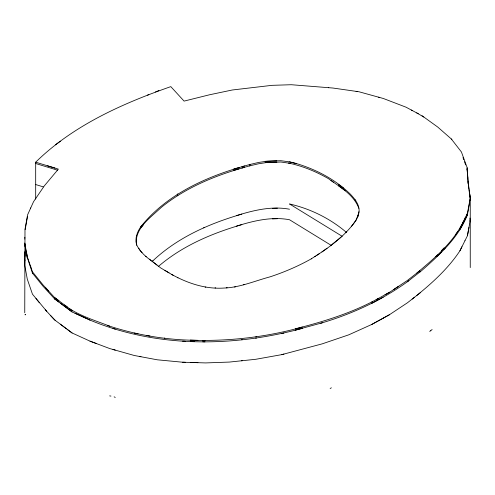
<?xml version="1.0" encoding="UTF-8"?>
<svg xmlns="http://www.w3.org/2000/svg" width="495" height="495" viewBox="0 0 495 495"><rect width="100%" height="100%" fill="white"/><g stroke="black" fill="none" stroke-linecap="round" stroke-linejoin="round"><path stroke-width="0.74" d="M24.75 312.735L24.991 229.346L27.584 214.849L33.555 201.682L44.296 185.903L58.354 169.123L35.683 162.187L35.683 199.064M24.843 259.9L24.75 265.382L27.293 279.149L32.46 294.185L46.753 311.349M24.911 256.268L24.991 251.708L24.83 260.822M24.843 239.104L24.849 238.559M24.843 237.792L24.849 237.241M136.558 245.297C133.799 228.715 150.641 217.546 161.153 207.504C185.353 187.797 214.756 175.694 244.573 167.298M136.459 236.474L136.502 236.016M136.459 237.786L136.502 237.334M469.953 218.029L470.046 221.37M26.315 223.245L26.489 222.298M25.183 229.593L27.497 216.68M466.346 215.572L467.447 213.364L470.25 197.882L469.755 194.17M464.941 240.756L467.447 235.725L468.381 230.565M468.468 230.082L468.944 227.453M467.447 235.725L470.25 220.244M470.046 200.32L470.25 199.2L468.969 189.591M356.351 219.792L358.262 214.397M316.621 255.42C329.404 247.178 341.791 237.959 351.568 226.203C355.144 222.057 358.256 217.237 358.881 211.712M357.854 216.872L358.628 214.694M30.467 208.5L30.721 207.937M461.798 224.674L459.787 228.634M462.336 223.604L465.566 217.138M459.787 229.952L461.94 225.708M462.336 224.916L467.447 214.681L470.25 199.2L470.25 267.597M466.346 216.89L467.447 214.681C458.463 237.761 439.739 254.678 421.598 270.672L419.902 271.99M461.94 246.758L459.917 250.81C448.495 268.135 432.878 282.367 416.87 295.41M463.685 220.906C453.624 242.377 434.622 258.013 416.87 273.048M464.861 218.549L467.447 213.364M459.917 250.81L464.96 240.712M141.471 225.869C137.288 231.468 134.176 239.091 137.165 245.916C140.45 251.881 145.487 256.577 151.025 260.457M455.4 234.977L457.658 231.71M351.568 226.203L356.307 219.904M140.592 226.995C166.295 194.646 205.66 176.932 244.573 165.98M141.471 227.186L143.303 224.835M346.055 232.359L346.587 231.771M435.81 256.62L437.512 254.82M441.484 250.6L444.058 247.877M437.512 256.132L441.484 251.918M444.058 249.195L445.457 247.704M151.953 261.725L152.844 260.785M152.274 261.391C177.08 237.711 209.243 223.548 241.826 214.112M341.123 237.031L331.792 244.654M35.683 162.187C73.087 125.495 121.987 103.703 170.806 86.625L184.078 101.104L209.595 94.762L232.266 89.997L271.965 85.338L291.32 84.725L332.993 88.042L359.011 91.773L383.365 98.499L406.049 107.198L412.465 110.633M158.202 266.613C182.086 245.953 211.773 233.399 241.826 224.637M419.902 270.678L407.416 280.436L389.355 292.415L384.943 294.841M320.785 323.21L322.27 322.796C352.582 313.675 381.676 300.292 407.416 281.754L408.827 280.653M407.416 281.754L420.28 271.699M414.55 297.223L407.416 302.798L389.355 314.777L383.476 318.013M412.143 299.104L420.28 292.743M327.053 248.243L321.923 251.974M177.154 194.417L177.866 193.898M177.154 195.735L177.866 195.209M55.409 144.825L60.415 141.205M389.627 292.236L376.12 299.692M393.871 289.42L398.382 286.426M314.808 256.596L319.461 253.57M311.281 258.842L315.575 256.094M25.146 314.888L25.635 314.603L25.028 314.251M330.14 388.513L331.365 387.808M431.126 330.208L432.147 329.627M295.261 328.847C323.786 321.601 352.248 312.896 378.106 298.596M371.708 303.429L383.316 297.05M383.316 318.099L371.708 324.479L348.814 334.806L322.27 343.839L281.896 354.612L255.785 359.283L229.439 362.068L205.586 362.922L182.606 362.216L157.249 359.797L134.269 355.49L109.642 348.529L90.003 341.148L72.097 332.98L54.45 319.782L45.249 309.703M371.708 302.117L372.333 301.771M389.355 314.777L371.708 324.479M311.689 258.619C298.491 266.062 284.476 272.089 270.097 276.835C254.826 280.906 239.957 287.508 223.957 288.053C205.555 289.315 187.586 283.27 171.685 274.44M429.666 331.365L430.947 330.697L430.619 330.505M203.649 227.855L204.386 227.508M147.547 95.139L148.803 94.638M155.442 91.965L158.876 90.579M266.26 161.277L258.668 162.44L249.468 164.594M266.26 162.595L258.668 163.752L249.468 165.912M233.597 169.086L239.085 167.533M241.906 166.735L250.055 164.427M233.597 170.404L239.085 168.851M241.906 168.053L250.055 165.738M236.418 215.641C253.49 210.338 271.588 205.852 289.507 209.224M236.418 226.166C253.49 220.863 271.588 216.377 289.507 219.743L331.687 245.644M295.261 330.165L322.27 322.796M302.34 328.364L302.358 328.358C233.139 347.205 156.958 347.973 90.003 320.104L88.246 319.306M243.503 284.78L244.635 284.495M281.896 333.568L283.913 333.055M281.896 354.612L283.913 354.098M302.358 327.04C263.507 338.011 222.88 342.02 182.606 339.855C157.794 338.419 133.291 333.809 109.642 326.168C96.123 320.803 81.749 316.571 69.473 308.657M234.506 287.038L235.651 286.754M255.785 336.922L256.33 336.823M255.785 338.233L256.33 338.141M241.572 339.737L242.204 339.669M241.572 360.787L242.204 360.719M226.252 287.83L227.193 287.744M266.737 161.259L276.81 160.863M266.737 162.577L276.81 162.174M272.485 208.389L277.435 208.191M272.485 218.908L277.435 218.716M265.141 161.321L280.838 160.702L289.507 161.865L296.647 163.622C316.565 169.655 335.443 179.567 350.398 194.195C355.224 199.367 360.36 205.654 358.881 213.265M265.141 162.638L280.838 162.02L290.058 163.319M215.047 287.867L215.727 287.88M202.69 340.467L205.01 340.541M190.266 340.09L197.926 340.325M182.606 341.166L185.39 341.253M190.785 341.42L194.356 341.531M202.69 341.785L205.01 341.853M182.606 362.216L185.39 362.303M190.266 362.451L197.926 362.686M328.321 87.671L328.748 87.702M164.334 338.11L164.878 338.159M205.171 287.075L205.778 287.149M288.387 163.028C302.501 165.936 316.095 171.586 328.569 178.726C339.774 186.937 353.721 194.51 358.863 208.315M356.084 91.358L357.637 91.575M109.642 395.882L110.948 396.087M134.269 333.123L138.068 333.834M146.539 335.424L149.991 336.074M139.85 356.536L140.957 356.74M289.507 161.865L296.647 163.622M378.619 97.187L379.312 97.379M112.99 328.426L115.248 329.07M112.99 349.476L115.248 350.114M47.563 165.819L54.902 168.065M35.683 163.505L57.692 170.231M35.683 184.548L43.232 186.856M107.718 325.444L109.642 326.168M90.003 341.148L96.29 343.511M27.033 256.732L32.46 273.135L42.91 286.085L54.45 298.733L72.097 311.937L80.697 315.86M81.267 316.119L87.535 318.978M74.999 313.261L90.003 320.104M177.451 277.59L177.971 277.868M416.722 112.909L423.825 117.03M411.382 110.051L418.294 113.745M114.128 396.823L115.248 397.466M164.891 270.412L169.012 272.856M149.348 259.157L160.77 267.974L173.126 275.294M342.231 236.332L289.507 203.959C310 208.649 329.268 218.078 345.442 231.555L346.543 232.607M330.92 180.403L333.568 182.296M345.442 190.779L338.58 185.879M338.58 184.561L343.598 188.143M422.062 115.762L437.704 127.029L451.292 138.94L461.42 151.971L467.107 167.508L468.177 182.358L470.25 197.882M67.685 307.321L54.45 297.421L42.91 284.774L32.46 271.823L27.293 256.787L24.75 243.02M55.254 320.383L50.601 315.562M54.45 297.421L58.862 300.719M64.585 305L72.097 310.619M58.862 302.037L54.45 298.733L54.809 299.005M60.328 303.132L72.097 311.937M60.328 324.182L66.212 328.581M67.029 329.194L72.097 332.98M145.536 256.218L146.223 256.75M153.153 262.096L156.958 265.035M141.063 251.664L142.059 252.673M45.794 287.935L48.677 291.097M355.831 200.71L354.649 199.293M32.651 273.37L32.435 273.048M35.943 298.497L39.427 302.816M451.886 139.701L451.292 138.94M138.631 248.174L140.561 251.151M462.992 157.577L463.778 159.724M464.502 161.704L465.684 164.94M30.572 266.329L30.913 267.325M26.346 251.67L27.033 255.414M25.028 245.848L25.146 246.485M24.75 244.338L27.293 258.099M24.874 243.707L25.004 244.394M24.874 245.019L25.004 245.706M468.109 182.698L468.87 188.849M468.177 182.358L468.109 181.387M468.177 183.676L467.107 168.826L467.466 173.776M467.125 167.805L467.261 169.692M467.509 174.45L467.781 178.219"/></g></svg>
